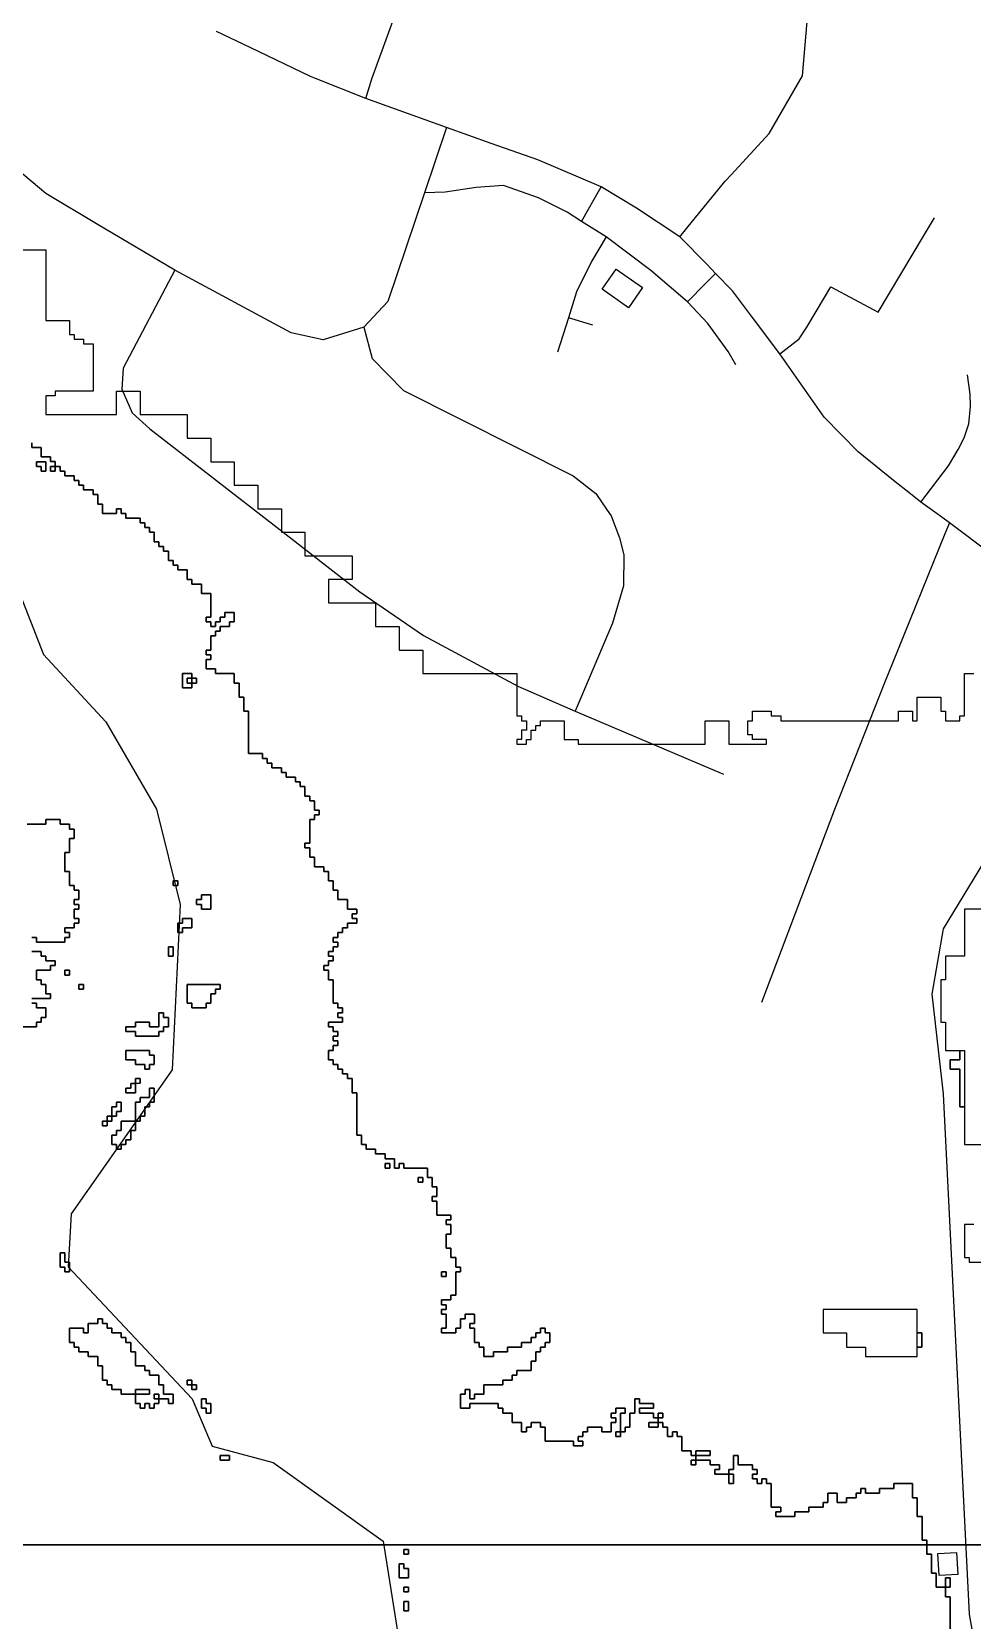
# Model space of a CAD drawing. Header units: metres. Extents: x 553506 to 563855, y 142925 to 150243.
# Drawn here: x 558066 to 558465, y 146968 to 147643 of the extents above; entities that cross this region are included whole.
import ezdxf

# ---------------------------------------------------------------- set-up
doc = ezdxf.new("R2010")
doc.units = ezdxf.units.M
for name, color, linetype in [('C-BUILDINGS', 8, 'Continuous'), ('C-FLOOD_ZONE_3', 150, 'Continuous'), ('C-ROADS', 33, 'Continuous'), ('C-WATERWAYS', 5, 'Continuous')]:
    doc.layers.add(name, color=color, linetype=linetype)

msp = doc.modelspace()

# ---------------------------------------------------------------- linework, layer by layer
at = {"layer": 'C-BUILDINGS'}
for points in [[(558308.1485, 147533.2214), (558314.1298, 147541.7309), (558325.3269, 147533.9067), (558319.3526, 147525.3975), (558308.1485, 147533.2214)], [(558451.2502, 146987.0311), (558450.7446, 146996.3979), (558458.7168, 146996.8219), (558459.2155, 146987.4548), (558451.2502, 146987.0311)]]:
    msp.add_lwpolyline(points, close=True, dxfattribs=at)
at = {"layer": 'C-FLOOD_ZONE_3'}
for points in [[(558062, 147550), (558072, 147550), (558072, 147520), (558082, 147520), (558082, 147514), (558084, 147514), (558084, 147512), (558088, 147512), (558088, 147510), (558092, 147510), (558092, 147490), (558076, 147490), (558076, 147488), (558072, 147488), (558072, 147480), (558102, 147480), (558102, 147490), (558112, 147490), (558112, 147480), (558132, 147480), (558132, 147470), (558142, 147470), (558142, 147460), (558152, 147460), (558152, 147450), (558162, 147450), (558162, 147440), (558172, 147440), (558172, 147430), (558182, 147430), (558182, 147420), (558202, 147420), (558202, 147410), (558192, 147410), (558192, 147400), (558212, 147400), (558212, 147390), (558222, 147390), (558222, 147380), (558232, 147380), (558232, 147370), (558272, 147370), (558272, 147352), (558274, 147352), (558274, 147350), (558276, 147350), (558276, 147346), (558274, 147346), (558274, 147342), (558272, 147342), (558272, 147340), (558276, 147340), (558276, 147342), (558278, 147342), (558278, 147346), (558280, 147346), (558280, 147348), (558282, 147348), (558282, 147350), (558292, 147350), (558292, 147342), (558298, 147342), (558298, 147340), (558352, 147340), (558352, 147350), (558362, 147350), (558362, 147340), (558378, 147340), (558378, 147342), (558372, 147342), (558372, 147344), (558370, 147344), (558370, 147350), (558372, 147350), (558372, 147354), (558380, 147354), (558380, 147352), (558384, 147352), (558384, 147350), (558434, 147350), (558434, 147354), (558440, 147354), (558440, 147350), (558442, 147350), (558442, 147360), (558452, 147360), (558452, 147354), (558454, 147354), (558454, 147350), (558460, 147350), (558460, 147352), (558462, 147352), (558462, 147370), (558466, 147370)], [(558066.0006, 147468.0006), (558066.001, 147466.001), (558070.0006, 147466.0006), (558070.001, 147462.001), (558074.0006, 147462.0006), (558074.001, 147460.001), (558076.0006, 147460.0006), (558076, 147458), (558078.0006, 147458.0006), (558078.001, 147456.001), (558080.0006, 147456.0006), (558080.001, 147454.001), (558084.0006, 147454.0006), (558084.001, 147452.001), (558086.0006, 147452.0006), (558086.001, 147450.001), (558088.0006, 147450.0006), (558088.001, 147448.001), (558092.0006, 147448.0006), (558092.001, 147446.001), (558094.0006, 147446.0006), (558094.001, 147442.001), (558096.0006, 147442.0006), (558096.001, 147438.001), (558101.999, 147438.001), (558101.9994, 147440.0006), (558104.0006, 147440.0006), (558104.001, 147438.001), (558106.0006, 147438.0006), (558106.001, 147436.001), (558112.0006, 147436.0006), (558112.001, 147434.001), (558114.0006, 147434.0006), (558114.001, 147432.001), (558116.0006, 147432.0006), (558116.001, 147430.001), (558118.0006, 147430.0006), (558118.001, 147426.001), (558120.0006, 147426.0006), (558120.001, 147424.001), (558122.0006, 147424.0006), (558122.001, 147422.001), (558124.0006, 147422.0006), (558124.001, 147418.001), (558126.0006, 147418.0006), (558126.001, 147416.001), (558128.0006, 147416.0006), (558128.001, 147414.001), (558132.0006, 147414.0006), (558132.001, 147410.001), (558134.0006, 147410.0006), (558134.001, 147408.001), (558138.0006, 147408.0006), (558138.001, 147404.001), (558142.0006, 147404.0006), (558142.0006, 147393.9994), (558140.001, 147393.999), (558140.001, 147392.001), (558142.0006, 147392.0006), (558142.001, 147390.001), (558143.999, 147390.001), (558143.9994, 147392.0006), (558145.999, 147392.001), (558145.9994, 147394.0006), (558147.999, 147394.001), (558147.9994, 147396.0006), (558152.0006, 147396.0006), (558152.001, 147394), (558152.0006, 147391.9994), (558150.001, 147391.999), (558150.0006, 147389.9994), (558148, 147389.999), (558146.001, 147389.999), (558146.0006, 147387.9994), (558144.001, 147387.999), (558144.0006, 147385.9994), (558142.001, 147385.999), (558142.0006, 147379.9994), (558140.001, 147379.999), (558140.001, 147378.001), (558142.0006, 147378.0006), (558142.0006, 147375.9994), (558140.001, 147375.999), (558140.001, 147372.001), (558144.0006, 147372.0006), (558144.001, 147370.001), (558152.0006, 147370.0006), (558152.001, 147366.001), (558154.0006, 147366.0006), (558154.001, 147360.001), (558156.0006, 147360.0006), (558156.001, 147354.001), (558158.0006, 147354.0006), (558158.001, 147336.001), (558164.0006, 147336.0006), (558164.001, 147334.001), (558166.0006, 147334.0006), (558166.001, 147332.001), (558168.0006, 147332.0006), (558168.001, 147330.001), (558172.0006, 147330.0006), (558172.001, 147328.001), (558174.0006, 147328.0006), (558174.001, 147326.001), (558178.0006, 147326.0006), (558178.001, 147324.001), (558180.0006, 147324.0006), (558180.001, 147322.001), (558182.0006, 147322.0006), (558182.001, 147318.001), (558184.0006, 147318.0006), (558184.001, 147316.001), (558186.0006, 147316.0006), (558186.001, 147312.001), (558188.0006, 147312.0006), (558188.0006, 147309.9994), (558186.001, 147309.999), (558186.0006, 147307.9994), (558184.001, 147307.999), (558184.0006, 147297.9994), (558182.001, 147297.999), (558182.001, 147296.001), (558184.0006, 147296.0006), (558184.001, 147292.001), (558186.0006, 147292.0006), (558186.001, 147288.001), (558190.0006, 147288.0006), (558190.001, 147286.001), (558192.0006, 147286.0006), (558192.001, 147282.001), (558194.0006, 147282.0006), (558194.001, 147278.001), (558196.0006, 147278.0006), (558196.001, 147274.001), (558200.0006, 147274.0006), (558200.001, 147270.001), (558204.0006, 147270.0006), (558204.0006, 147267.9994), (558202.001, 147267.999), (558202.001, 147266.001), (558204.0006, 147266.0006), (558204.0006, 147263.9994), (558200.001, 147263.999), (558200.0006, 147261.9994), (558198.001, 147261.999), (558198.0006, 147259.9994), (558196.001, 147259.999), (558196.0006, 147257.9994), (558194.001, 147257.999), (558194.001, 147256.001), (558196.0006, 147256.0006), (558196.0006, 147253.9994), (558194.001, 147253.999), (558194.0006, 147251.9994), (558192.001, 147251.999), (558192.001, 147250.001), (558194.0006, 147250.0006), (558194.0006, 147247.9994), (558192.001, 147247.999), (558192.0006, 147245.9994), (558190.001, 147245.999), (558190.001, 147244.001), (558192.0006, 147244.0006), (558192.001, 147240.001), (558194.0006, 147240.0006), (558194.001, 147230.001), (558196.0006, 147230.0006), (558196.001, 147228.001), (558198.0006, 147228.0006), (558198.0006, 147225.9994), (558196.001, 147225.999), (558196.001, 147224.001), (558198.0006, 147224.0006), (558198.0006, 147221.9994), (558192.001, 147221.999), (558192.001, 147220.001), (558194.0006, 147220.0006), (558194.001, 147218.001), (558196.0006, 147218.0006), (558196.0006, 147215.9994), (558194.001, 147215.999), (558194.001, 147214.001), (558196.0006, 147214.0006), (558196.0006, 147211.9994), (558194.001, 147211.999), (558194.0006, 147209.9994), (558192.001, 147209.999), (558192.001, 147206.001), (558194.0006, 147206.0006), (558194.001, 147204.001), (558196.0006, 147204.0006), (558196.001, 147202.001), (558198.0006, 147202.0006), (558198.001, 147200.001), (558200.0006, 147200.0006), (558200.001, 147198.001), (558202.0006, 147198.0006), (558202.001, 147192.001), (558204.0006, 147192.0006), (558204.001, 147174.001), (558206.0006, 147174.0006), (558206.001, 147170.001), (558208.0006, 147170.0006), (558208.001, 147168.001), (558212.0006, 147168.0006), (558212.001, 147166.001), (558216.0006, 147166.0006), (558216.001, 147164.001), (558220.0006, 147164.0006), (558220.001, 147160.001), (558221.999, 147160.001), (558221.9994, 147162.0006), (558224.0006, 147162.0006), (558224.001, 147160.001), (558234.0006, 147160.0006), (558234.001, 147156.001), (558236.0006, 147156.0006), (558236.001, 147152.001), (558238.0006, 147152.0006), (558238.0006, 147147.9994), (558236.001, 147147.999), (558236.001, 147146.001), (558238.0006, 147146.0006), (558238.001, 147140.001), (558244.0006, 147140.0006), (558244.0006, 147137.9994), (558242.001, 147137.999), (558242.001, 147136.001), (558244.0006, 147136.0006), (558244.0006, 147131.9994), (558242.001, 147131.999), (558242.001, 147126.001), (558244.0006, 147126.0006), (558244.001, 147122.001), (558246.0006, 147122.0006), (558246.001, 147118.001), (558248.0006, 147118.0006), (558248.0006, 147115.9994), (558246.001, 147115.999), (558246.0006, 147105.9994), (558244.001, 147105.999), (558244.0006, 147103.9994), (558240.001, 147103.999), (558240.001, 147102.001), (558242.0006, 147102.0006), (558242.0006, 147099.9994), (558240.001, 147099.999), (558240.001, 147098.001), (558242.0006, 147098.0006), (558242.0006, 147091.9994), (558240.001, 147091.999), (558240.001, 147090.001), (558245.999, 147090.001), (558245.9994, 147092.0006), (558247.999, 147092.001), (558247.9994, 147096.0006), (558249.999, 147096.001), (558249.9994, 147098.0006), (558254.0006, 147098.0006), (558254.0006, 147093.9994), (558252.001, 147093.999), (558252.001, 147092.001), (558254.0006, 147092.0006), (558254.001, 147086.001), (558256.0006, 147086.0006), (558256.001, 147084.001), (558258.0006, 147084.0006), (558258.001, 147080.001), (558261.999, 147080.001), (558261.9994, 147082.0006), (558267.999, 147082.001), (558267.9994, 147084.0006), (558273.999, 147084.001), (558273.9994, 147086.0006), (558277.999, 147086.001), (558277.9994, 147088.0006), (558279.999, 147088.001), (558279.9994, 147090.0006), (558281.999, 147090.001), (558281.9994, 147092.0006), (558284.0006, 147092.0006), (558284.001, 147090.001), (558286.0006, 147090.0006), (558286.0006, 147085.9994), (558284.001, 147085.999), (558284.0006, 147083.9994), (558282.001, 147083.999), (558282.0006, 147081.9994), (558280.001, 147081.999), (558280.0006, 147077.9994), (558278.001, 147077.999), (558278.0006, 147073.9994), (558272.001, 147073.999), (558272.0006, 147071.9994), (558270.001, 147071.999), (558270.0006, 147069.9994), (558266.001, 147069.999), (558266.0006, 147067.9994), (558258.001, 147067.999), (558258.0006, 147063.9994), (558254.001, 147063.999), (558254.0006, 147061.9994), (558251.9994, 147061.9994), (558251.999, 147065.999), (558250.001, 147065.999), (558250.0006, 147063.9994), (558248.001, 147063.999), (558248.001, 147058.001), (558251.999, 147058.001), (558251.9994, 147060.0006), (558264.0006, 147060.0006), (558264.001, 147058.001), (558266.0006, 147058.0006), (558266.001, 147056.001), (558270.0006, 147056.0006), (558270.001, 147052.001), (558274.0006, 147052.0006), (558274.001, 147048.001), (558275.999, 147048.001), (558275.9994, 147050.0006), (558277.999, 147050.001), (558277.9994, 147052.0006), (558282.0006, 147052.0006), (558282.001, 147050.001), (558284.0006, 147050.0006), (558284.001, 147044.001), (558296.0006, 147044.0006), (558296.001, 147042.001), (558299.999, 147042.001), (558299.999, 147043.999), (558297.9994, 147043.9994), (558297.9994, 147046.0006), (558299.999, 147046.001), (558299.9994, 147048.0006), (558301.999, 147048.001), (558301.9994, 147050.0006), (558308.0006, 147050.0006), (558308.001, 147048.001), (558311.999, 147048.001), (558311.9994, 147052.0006), (558313.999, 147052.001), (558313.999, 147053.999), (558311.9994, 147053.9994), (558311.9994, 147056.0006), (558313.999, 147056.001), (558313.9994, 147058.0006), (558318.0006, 147058.0006), (558318.0006, 147055.9994), (558316.001, 147055.999), (558316, 147048), (558317.999, 147048.001), (558317.9994, 147050.0006), (558319.999, 147050.001), (558319.9994, 147056.0006), (558321.999, 147056.001), (558321.9994, 147062.0006), (558324.0006, 147062.0006), (558324.001, 147060.001), (558330.0006, 147060.0006), (558330.0006, 147057.9994), (558324.001, 147057.999), (558324.001, 147056.001), (558330.0006, 147056.0006), (558330.001, 147054.001), (558332, 147054), (558332, 147052), (558334.0006, 147052.0006), (558334.001, 147050.001), (558336.0006, 147050.0006), (558336.001, 147046.001), (558337.999, 147046.001), (558337.9994, 147048.0006), (558340.0006, 147048.0006), (558340.001, 147046.001), (558342.0006, 147046.0006), (558342.001, 147040.001), (558346.0006, 147040.0006), (558346.001, 147038.001), (558348, 147038), (558348, 147036), (558354.0006, 147036.0006), (558354.001, 147034.001), (558358.0006, 147034.0006), (558358.0006, 147031.9994), (558356.001, 147031.999), (558356.001, 147030.001), (558362, 147030), (558361.9994, 147032.0006), (558363.999, 147032.001), (558363.9994, 147038.0006), (558366.0006, 147038.0006), (558366.001, 147034.001), (558372.0006, 147034.0006), (558372.001, 147032.001), (558374.0006, 147032.0006), (558374.0006, 147029.9994), (558372.001, 147029.999), (558372.001, 147028.001), (558374.0006, 147028.0006), (558374.001, 147026.001), (558375.999, 147026.001), (558375.9994, 147028.0006), (558378.0006, 147028.0006), (558378.001, 147026.001), (558380.0006, 147026.0006), (558380.001, 147016.001), (558384.0006, 147016.0006), (558384.0006, 147013.9994), (558382.001, 147013.999), (558382.001, 147012.001), (558389.999, 147012.001), (558389.9994, 147014.0006), (558395.999, 147014.001), (558395.9994, 147016.0006), (558401.999, 147016.001), (558401.9994, 147018.0006), (558403.999, 147018.001), (558403.9994, 147022.0006), (558408.0006, 147022.0006), (558408.001, 147018.001), (558411.999, 147018.001), (558411.9994, 147020.0006), (558415.999, 147020.001), (558415.9994, 147022.0006), (558417.999, 147022.001), (558417.9994, 147024.0006), (558420.0006, 147024.0006), (558420.001, 147022.001), (558425.999, 147022.001), (558425.9994, 147024.0006), (558431.999, 147024.001), (558431.9994, 147026.0006), (558440.0006, 147026.0006), (558440.001, 147020.001), (558442.0006, 147020.0006), (558442.001, 147012.001), (558444.0006, 147012.0006), (558444.001, 147002.001), (558446.0006, 147002.0006), (558446.001, 147000), (558440.001, 147000), (558431.999, 147000), (558366.001, 147000), (558359.999, 147000), (558356.001, 147000), (558335.999, 147000), (558332.001, 147000), (558311.999, 147000), (558300.001, 147000), (558293.8144, 147000), (558274.001, 147000), (558269.999, 147000), (558268.001, 147000), (558263.999, 147000), (558252.001, 147000), (558247.999, 147000), (558238.001, 147000), (558235.999, 147000), (558232.001, 147000), (558225.999, 147000), (558222, 147000), (558214.001, 147000), (558212, 147000), (558209.999, 147000), (558208.001, 147000), (558204.001, 147000), (558201.999, 147000), (558198.001, 147000), (558195.999, 147000), (558138.2435, 147000), (558109.999, 147000), (558000, 147000)], [(558469.49, 147000), (558463.644, 147000), (558446.001, 147000), (558446.0006, 147002.0006), (558444.001, 147002.001), (558444.0006, 147012.0006), (558442.001, 147012.001), (558442.0006, 147020.0006), (558440.001, 147020.001), (558440.0006, 147026.0006), (558431.9994, 147026.0006), (558431.999, 147024.001), (558425.9994, 147024.0006), (558425.999, 147022.001), (558420.001, 147022.001), (558420.0006, 147024.0006), (558417.9994, 147024.0006), (558417.999, 147022.001), (558415.9994, 147022.0006), (558415.999, 147020.001), (558411.9994, 147020.0006), (558411.999, 147018.001), (558408.001, 147018.001), (558408.0006, 147022.0006), (558403.9994, 147022.0006), (558403.999, 147018.001), (558401.9994, 147018.0006), (558401.999, 147016.001), (558395.9994, 147016.0006), (558395.999, 147014.001), (558389.9994, 147014.0006), (558389.999, 147012.001), (558382.001, 147012.001), (558382.001, 147013.999), (558384.0006, 147013.9994), (558384.0006, 147016.0006), (558380.001, 147016.001), (558380.0006, 147026.0006), (558378.001, 147026.001), (558378.0006, 147028.0006), (558375.9994, 147028.0006), (558375.999, 147026.001), (558374.001, 147026.001), (558374.0006, 147028.0006), (558372.001, 147028.001), (558372.001, 147029.999), (558374.0006, 147029.9994), (558374.0006, 147032.0006), (558372.001, 147032.001), (558372.0006, 147034.0006), (558366.001, 147034.001), (558366.0006, 147038.0006), (558363.9994, 147038.0006), (558363.999, 147032.001), (558361.9994, 147032.0006), (558362, 147030), (558356.001, 147030.001), (558356.001, 147031.999), (558358.0006, 147031.9994), (558358.0006, 147034.0006), (558354.001, 147034.001), (558354.0006, 147036.0006), (558348, 147036), (558348, 147038), (558346.001, 147038.001), (558346.0006, 147040.0006), (558342.001, 147040.001), (558342.0006, 147046.0006), (558340.001, 147046.001), (558340.0006, 147048.0006), (558337.9994, 147048.0006), (558337.999, 147046.001), (558336.001, 147046.001), (558336.0006, 147050.0006), (558334.001, 147050.001), (558334.0006, 147052.0006), (558332, 147052), (558332, 147054), (558330.001, 147054.001), (558330.0006, 147056.0006), (558324.001, 147056.001), (558324.001, 147057.999), (558330.0006, 147057.9994), (558330.0006, 147060.0006), (558324.001, 147060.001), (558324.0006, 147062.0006), (558321.9994, 147062.0006), (558321.999, 147056.001), (558319.9994, 147056.0006), (558319.999, 147050.001), (558317.9994, 147050.0006), (558317.999, 147048.001), (558316, 147048), (558316.001, 147055.999), (558318.0006, 147055.9994), (558318.0006, 147058.0006), (558313.9994, 147058.0006), (558313.999, 147056.001), (558311.9994, 147056.0006), (558311.9994, 147053.9994), (558313.999, 147053.999), (558313.999, 147052.001), (558311.9994, 147052.0006), (558311.999, 147048.001), (558308.001, 147048.001), (558308.0006, 147050.0006), (558301.9994, 147050.0006), (558301.999, 147048.001), (558299.9994, 147048.0006), (558299.999, 147046.001), (558297.9994, 147046.0006), (558297.9994, 147043.9994), (558299.999, 147043.999), (558299.999, 147042.001), (558296.001, 147042.001), (558296.0006, 147044.0006), (558284.001, 147044.001), (558284.0006, 147050.0006), (558282.001, 147050.001), (558282.0006, 147052.0006), (558277.9994, 147052.0006), (558277.999, 147050.001), (558275.9994, 147050.0006), (558275.999, 147048.001), (558274.001, 147048.001), (558274.0006, 147052.0006), (558270.001, 147052.001), (558270.0006, 147056.0006), (558266.001, 147056.001), (558266.0006, 147058.0006), (558264.001, 147058.001), (558264.0006, 147060.0006), (558251.9994, 147060.0006), (558251.999, 147058.001), (558248.001, 147058.001), (558248.001, 147063.999), (558250.0006, 147063.9994), (558250.001, 147065.999), (558251.999, 147065.999), (558251.9994, 147061.9994), (558254.0006, 147061.9994), (558254.001, 147063.999), (558258.0006, 147063.9994), (558258.001, 147067.999), (558266.0006, 147067.9994), (558266.001, 147069.999), (558270.0006, 147069.9994), (558270.001, 147071.999), (558272.0006, 147071.9994), (558272.001, 147073.999), (558278.0006, 147073.9994), (558278.001, 147077.999), (558280.0006, 147077.9994), (558280.001, 147081.999), (558282.0006, 147081.9994), (558282.001, 147083.999), (558284.0006, 147083.9994), (558284.001, 147085.999), (558286.0006, 147085.9994), (558286.0006, 147090.0006), (558284.001, 147090.001), (558284.0006, 147092.0006), (558281.9994, 147092.0006), (558281.999, 147090.001), (558279.9994, 147090.0006), (558279.999, 147088.001), (558277.9994, 147088.0006), (558277.999, 147086.001), (558273.9994, 147086.0006), (558273.999, 147084.001), (558267.9994, 147084.0006), (558267.999, 147082.001), (558261.9994, 147082.0006), (558261.999, 147080.001), (558258.001, 147080.001), (558258.0006, 147084.0006), (558256.001, 147084.001), (558256.0006, 147086.0006), (558254.001, 147086.001), (558254.0006, 147092.0006), (558252.001, 147092.001), (558252.001, 147093.999), (558254.0006, 147093.9994), (558254.0006, 147098.0006), (558249.9994, 147098.0006), (558249.999, 147096.001), (558247.9994, 147096.0006), (558247.999, 147092.001), (558245.9994, 147092.0006), (558245.999, 147090.001), (558240.001, 147090.001), (558240.001, 147091.999), (558242.0006, 147091.9994), (558242.0006, 147098.0006), (558240.001, 147098.001), (558240.001, 147099.999), (558242.0006, 147099.9994), (558242.0006, 147102.0006), (558240.001, 147102.001), (558240.001, 147103.999), (558244.0006, 147103.9994), (558244.001, 147105.999), (558246.0006, 147105.9994), (558246.001, 147115.999), (558248.0006, 147115.9994), (558248.0006, 147118.0006), (558246.001, 147118.001), (558246.0006, 147122.0006), (558244.001, 147122.001), (558244.0006, 147126.0006), (558242.001, 147126.001), (558242.001, 147131.999), (558244.0006, 147131.9994), (558244.0006, 147136.0006), (558242.001, 147136.001), (558242.001, 147137.999), (558244.0006, 147137.9994), (558244.0006, 147140.0006), (558238.001, 147140.001), (558238.0006, 147146.0006), (558236.001, 147146.001), (558236.001, 147147.999), (558238.0006, 147147.9994), (558238.0006, 147152.0006), (558236.001, 147152.001), (558236.0006, 147156.0006), (558234.001, 147156.001), (558234.0006, 147160.0006), (558224.001, 147160.001), (558224.0006, 147162.0006), (558221.9994, 147162.0006), (558221.999, 147160.001), (558220.001, 147160.001), (558220.0006, 147164.0006), (558216.001, 147164.001), (558216.0006, 147166.0006), (558212.001, 147166.001), (558212.0006, 147168.0006), (558208.001, 147168.001), (558208.0006, 147170.0006), (558206.001, 147170.001), (558206.0006, 147174.0006), (558204.001, 147174.001), (558204.0006, 147192.0006), (558202.001, 147192.001), (558202.0006, 147198.0006), (558200.001, 147198.001), (558200.0006, 147200.0006), (558198.001, 147200.001), (558198.0006, 147202.0006), (558196.001, 147202.001), (558196.0006, 147204.0006), (558194.001, 147204.001), (558194.0006, 147206.0006), (558192.001, 147206.001), (558192.001, 147209.999), (558194.0006, 147209.9994), (558194.001, 147211.999), (558196.0006, 147211.9994), (558196.0006, 147214.0006), (558194.001, 147214.001), (558194.001, 147215.999), (558196.0006, 147215.9994), (558196.0006, 147218.0006), (558194.001, 147218.001), (558194.0006, 147220.0006), (558192.001, 147220.001), (558192.001, 147221.999), (558198.0006, 147221.9994), (558198.0006, 147224.0006), (558196.001, 147224.001), (558196.001, 147225.999), (558198.0006, 147225.9994), (558198.0006, 147228.0006), (558196.001, 147228.001), (558196.0006, 147230.0006), (558194.001, 147230.001), (558194.0006, 147240.0006), (558192.001, 147240.001), (558192.0006, 147244.0006), (558190.001, 147244.001), (558190.001, 147245.999), (558192.0006, 147245.9994), (558192.001, 147247.999), (558194.0006, 147247.9994), (558194.0006, 147250.0006), (558192.001, 147250.001), (558192.001, 147251.999), (558194.0006, 147251.9994), (558194.001, 147253.999), (558196.0006, 147253.9994), (558196.0006, 147256.0006), (558194.001, 147256.001), (558194.001, 147257.999), (558196.0006, 147257.9994), (558196.001, 147259.999), (558198.0006, 147259.9994), (558198.001, 147261.999), (558200.0006, 147261.9994), (558200.001, 147263.999), (558204.0006, 147263.9994), (558204.0006, 147266.0006), (558202.001, 147266.001), (558202.001, 147267.999), (558204.0006, 147267.9994), (558204.0006, 147270.0006), (558200.001, 147270.001), (558200.0006, 147274.0006), (558196.001, 147274.001), (558196.0006, 147278.0006), (558194.001, 147278.001), (558194.0006, 147282.0006), (558192.001, 147282.001), (558192.0006, 147286.0006), (558190.001, 147286.001), (558190.0006, 147288.0006), (558186.001, 147288.001), (558186.0006, 147292.0006), (558184.001, 147292.001), (558184.0006, 147296.0006), (558182.001, 147296.001), (558182.001, 147297.999), (558184.0006, 147297.9994), (558184.001, 147307.999), (558186.0006, 147307.9994), (558186.001, 147309.999), (558188.0006, 147309.9994), (558188.0006, 147312.0006), (558186.001, 147312.001), (558186.0006, 147316.0006), (558184.001, 147316.001), (558184.0006, 147318.0006), (558182.001, 147318.001), (558182.0006, 147322.0006), (558180.001, 147322.001), (558180.0006, 147324.0006), (558178.001, 147324.001), (558178.0006, 147326.0006), (558174.001, 147326.001), (558174.0006, 147328.0006), (558172.001, 147328.001), (558172.0006, 147330.0006), (558168.001, 147330.001), (558168.0006, 147332.0006), (558166.001, 147332.001), (558166.0006, 147334.0006), (558164.001, 147334.001), (558164.0006, 147336.0006), (558158.001, 147336.001), (558158.0006, 147354.0006), (558156.001, 147354.001), (558156.0006, 147360.0006), (558154.001, 147360.001), (558154.0006, 147366.0006), (558152.001, 147366.001), (558152.0006, 147370.0006), (558144.001, 147370.001), (558144.0006, 147372.0006), (558140.001, 147372.001), (558140.001, 147375.999), (558142.0006, 147375.9994), (558142.0006, 147378.0006), (558140.001, 147378.001), (558140.001, 147379.999), (558142.0006, 147379.9994), (558142.001, 147385.999), (558144.0006, 147385.9994), (558144.001, 147387.999), (558146.0006, 147387.9994), (558146.001, 147389.999), (558148, 147389.999), (558150.0006, 147389.9994), (558150.001, 147391.999), (558152.0006, 147391.9994), (558152.001, 147394), (558152.0006, 147396.0006), (558147.9994, 147396.0006), (558147.999, 147394.001), (558145.9994, 147394.0006), (558145.999, 147392.001), (558143.9994, 147392.0006), (558143.999, 147390.001), (558142.001, 147390.001), (558142.0006, 147392.0006), (558140.001, 147392.001), (558140.001, 147393.999), (558142.0006, 147393.9994), (558142.0006, 147404.0006), (558138.001, 147404.001), (558138.0006, 147408.0006), (558134.001, 147408.001), (558134.0006, 147410.0006), (558132.001, 147410.001), (558132.0006, 147414.0006), (558128.001, 147414.001), (558128.0006, 147416.0006), (558126.001, 147416.001), (558126.0006, 147418.0006), (558124.001, 147418.001), (558124.0006, 147422.0006), (558122.001, 147422.001), (558122.0006, 147424.0006), (558120.001, 147424.001), (558120.0006, 147426.0006), (558118.001, 147426.001), (558118.0006, 147430.0006), (558116.001, 147430.001), (558116.0006, 147432.0006), (558114.001, 147432.001), (558114.0006, 147434.0006), (558112.001, 147434.001), (558112.0006, 147436.0006), (558106.001, 147436.001), (558106.0006, 147438.0006), (558104.001, 147438.001), (558104.0006, 147440.0006), (558101.9994, 147440.0006), (558101.999, 147438.001), (558096.001, 147438.001), (558096.0006, 147442.0006), (558094.001, 147442.001), (558094.0006, 147446.0006), (558092.001, 147446.001), (558092.0006, 147448.0006), (558088.001, 147448.001), (558088.0006, 147450.0006), (558086.001, 147450.001), (558086.0006, 147452.0006), (558084.001, 147452.001), (558084.0006, 147454.0006), (558080.001, 147454.001), (558080.0006, 147456.0006), (558078.001, 147456.001), (558078.0006, 147458.0006), (558076, 147458), (558076.0006, 147460.0006), (558074.001, 147460.001), (558074.0006, 147462.0006), (558070.001, 147462.001), (558070.0006, 147466.0006), (558066.001, 147466.001), (558066.0006, 147468.0006)], [(558065.9994, 147258.0006), (558068.0006, 147258.0006), (558068.001, 147256.001), (558079.999, 147256.001), (558079.9994, 147258.0006), (558081.999, 147258.001), (558081.999, 147259.999), (558079.9994, 147259.9994), (558079.9994, 147262.0006), (558083.999, 147262.001), (558083.9994, 147264.0006), (558085.999, 147264.001), (558085.999, 147265.999), (558083.9994, 147265.9994), (558083.9994, 147270.0006), (558085.999, 147270.001), (558085.999, 147271.999), (558083.9994, 147271.9994), (558083.9994, 147274.0006), (558085.999, 147274.001), (558085.999, 147277.999), (558083.9994, 147277.9994), (558083.999, 147279.999), (558081.9994, 147279.9994), (558081.999, 147285.999), (558079.9994, 147285.9994), (558079.9994, 147294.0006), (558081.999, 147294.001), (558081.9994, 147300.0006), (558083.999, 147300.001), (558083.999, 147303.999), (558081.9994, 147303.9994), (558081.999, 147305.999), (558077.9994, 147305.9994), (558077.999, 147307.999), (558072.001, 147307.999), (558072.0006, 147305.9994), (558063.9994, 147305.9994)], [(558063.9994, 147305.9994), (558072.0006, 147305.9994), (558072.001, 147307.999), (558077.999, 147307.999), (558077.9994, 147305.9994), (558081.999, 147305.999), (558081.9994, 147303.9994), (558083.999, 147303.999), (558083.999, 147300.001), (558081.9994, 147300.0006), (558081.999, 147294.001), (558079.9994, 147294.0006), (558079.9994, 147285.9994), (558081.999, 147285.999), (558081.9994, 147279.9994), (558083.999, 147279.999), (558083.9994, 147277.9994), (558085.999, 147277.999), (558085.999, 147274.001), (558083.9994, 147274.0006), (558083.9994, 147271.9994), (558085.999, 147271.999), (558085.999, 147270.001), (558083.9994, 147270.0006), (558083.9994, 147265.9994), (558085.999, 147265.999), (558085.999, 147264.001), (558083.9994, 147264.0006), (558083.999, 147262.001), (558079.9994, 147262.0006), (558079.9994, 147259.9994), (558081.999, 147259.999), (558081.999, 147258.001), (558079.9994, 147258.0006), (558079.999, 147256.001), (558068.001, 147256.001), (558068.0006, 147258.0006), (558065.9994, 147258.0006)], [(558472, 147270), (558462, 147270), (558462, 147266), (558462, 147252), (558462, 147250), (558454, 147250), (558454, 147240), (558452, 147240), (558452, 147222), (558454, 147222), (558454, 147210), (558456, 147210), (558460, 147210), (558460, 147206), (558456, 147206), (558456, 147202), (558460, 147202), (558460, 147186), (558462, 147186), (558462, 147170), (558472, 147170)], [(558065.9994, 147232.0006), (558073.999, 147232.001), (558073.999, 147233.999), (558071.9994, 147233.9994), (558071.999, 147237.999), (558069.9994, 147237.9994), (558069.999, 147239.999), (558067.9994, 147239.9994), (558067.9994, 147244.0006), (558073.999, 147244.001), (558073.9994, 147246.0006), (558075.999, 147246.001), (558075.999, 147247.999), (558074, 147247.999), (558071.9994, 147247.9994), (558071.999, 147249.999), (558069.9994, 147249.9994), (558069.999, 147251.999), (558068, 147251.999), (558065.9994, 147251.9994)], [(558065.9994, 147251.9994), (558068, 147251.999), (558069.999, 147251.999), (558069.9994, 147249.9994), (558071.999, 147249.999), (558071.9994, 147247.9994), (558074, 147247.999), (558075.999, 147247.999), (558075.999, 147247.999), (558075.999, 147246.001), (558073.9994, 147246.0006), (558073.999, 147244.001), (558067.9994, 147244.0006), (558067.9994, 147239.9994), (558069.999, 147239.999), (558069.9994, 147237.9994), (558071.999, 147237.999), (558071.9994, 147233.9994), (558073.999, 147233.999), (558073.999, 147232.001), (558065.9994, 147232.0006)], [(558059.9994, 147220.0006), (558067.999, 147220.001), (558067.9994, 147222.0006), (558069.999, 147222.001), (558069.9994, 147224.0006), (558071.999, 147224.001), (558071.999, 147227.999), (558067.9994, 147227.9994), (558067.999, 147229.999), (558065.9994, 147229.9994)], [(558065.9994, 147229.9994), (558067.999, 147229.999), (558067.9994, 147227.9994), (558071.999, 147227.999), (558071.999, 147224.001), (558069.9994, 147224.0006), (558069.999, 147222.001), (558067.9994, 147222.0006), (558067.999, 147220.001), (558059.9994, 147220.0006)], [(558466, 147136), (558462, 147136), (558462, 147130), (558462, 147124), (558462, 147122), (558464, 147122), (558464, 147120), (558470, 147120)], [(558000, 147000), (558109.999, 147000), (558138.2435, 147000), (558195.999, 147000), (558198.001, 147000), (558201.999, 147000), (558204.001, 147000), (558208.001, 147000), (558209.999, 147000), (558212, 147000), (558214.001, 147000), (558222, 147000), (558225.999, 147000), (558232.001, 147000), (558235.999, 147000), (558238.001, 147000), (558247.999, 147000), (558252.001, 147000), (558263.999, 147000), (558268.001, 147000), (558269.999, 147000), (558274.001, 147000), (558293.8144, 147000), (558300.001, 147000), (558311.999, 147000), (558332.001, 147000), (558335.999, 147000), (558356.001, 147000), (558359.999, 147000), (558366.001, 147000), (558431.999, 147000), (558440.001, 147000), (558446.001, 147000), (558446.001, 146996.001), (558448.0006, 146996.0006), (558448.001, 146988.001), (558450.0006, 146988.0006), (558450.001, 146982.001), (558454, 146982), (558454.001, 146978.001), (558456.0006, 146978.0006), (558456.001, 146964.001)], [(558456.001, 146964.001), (558456.0006, 146978.0006), (558454.001, 146978.001), (558454, 146982), (558450.001, 146982.001), (558450.0006, 146988.0006), (558448.001, 146988.001), (558448.0006, 146996.0006), (558446.001, 146996.001), (558446.001, 147000), (558463.644, 147000), (558469.49, 147000)]]:
    msp.add_lwpolyline(points, dxfattribs=at)
for points in [[(558071.999, 147456.001), (558071.999, 147459.999), (558068.001, 147459.999), (558068.001, 147458.001), (558070.0006, 147458.0006), (558070.001, 147456.001), (558071.999, 147456.001)], [(558068.001, 147459.999), (558071.999, 147459.999), (558071.999, 147456.001), (558070.001, 147456.001), (558070.0006, 147458.0006), (558068.001, 147458.001), (558068.001, 147459.999)], [(558074.001, 147457.999), (558074.001, 147456.001), (558075.999, 147456.001), (558076, 147458), (558074.001, 147457.999)], [(558076, 147458), (558075.999, 147456.001), (558074.001, 147456.001), (558074.001, 147457.999), (558076, 147458)], [(558130.001, 147364.001), (558133.999, 147364.001), (558134, 147366), (558135.999, 147366.001), (558135.999, 147367.999), (558134, 147368), (558133.999, 147369.999), (558130.001, 147369.999), (558130.001, 147364.001)], [(558134, 147366), (558133.999, 147364.001), (558130.001, 147364.001), (558130.001, 147369.999), (558133.999, 147369.999), (558134, 147368), (558131.9994, 147368.0006), (558131.9994, 147365.9994), (558134, 147366)], [(558134, 147368), (558134, 147366), (558131.9994, 147365.9994), (558131.9994, 147368.0006), (558134, 147368)], [(558134, 147368), (558135.999, 147367.999), (558135.999, 147366.001), (558134, 147366), (558134, 147368)], [(558127.999, 147280.001), (558127.999, 147281.999), (558126.001, 147281.999), (558126.001, 147280.001), (558127.999, 147280.001)], [(558126.001, 147281.999), (558127.999, 147281.999), (558127.999, 147280.001), (558126.001, 147280.001), (558126.001, 147281.999)], [(558140, 147270.001), (558141.999, 147270.001), (558141.999, 147274), (558141.999, 147275.999), (558138.001, 147275.999), (558138.0006, 147273.9994), (558136.001, 147273.999), (558136.001, 147272.001), (558138.0006, 147272.0006), (558138.001, 147270.001), (558140, 147270.001)], [(558136.001, 147273.999), (558138.0006, 147273.9994), (558138.001, 147275.999), (558141.999, 147275.999), (558141.999, 147274), (558141.999, 147270.001), (558140, 147270.001), (558138.001, 147270.001), (558138.0006, 147272.0006), (558136.001, 147272.001), (558136.001, 147273.999)], [(558133.999, 147262.001), (558133.999, 147265.999), (558130.001, 147265.999), (558130.0006, 147263.9994), (558128.001, 147263.999), (558128.001, 147262), (558128.001, 147260.001), (558129.999, 147260.001), (558129.9994, 147262.0006), (558132, 147262.001), (558133.999, 147262.001)], [(558128.001, 147260.001), (558128.001, 147262), (558128.001, 147263.999), (558130.0006, 147263.9994), (558130.001, 147265.999), (558133.999, 147265.999), (558133.999, 147262.001), (558132, 147262.001), (558129.9994, 147262.0006), (558129.999, 147260.001), (558128.001, 147260.001)], [(558124.001, 147250.001), (558125.999, 147250.001), (558125.999, 147253.999), (558124.001, 147253.999), (558124.001, 147252), (558124.001, 147250.001)], [(558125.999, 147250.001), (558124.001, 147250.001), (558124.001, 147252), (558124.001, 147253.999), (558125.999, 147253.999), (558125.999, 147250.001)], [(558081.999, 147242.001), (558081.999, 147243.999), (558080.001, 147243.999), (558080.001, 147242.001), (558081.999, 147242.001)], [(558080.001, 147242.001), (558080.001, 147243.999), (558081.999, 147243.999), (558081.999, 147242.001), (558080.001, 147242.001)], [(558087.999, 147236.001), (558087.999, 147237.999), (558086.001, 147237.999), (558086.001, 147236.001), (558087.999, 147236.001)], [(558086.001, 147237.999), (558087.999, 147237.999), (558087.999, 147236.001), (558086.001, 147236.001), (558086.001, 147237.999)], [(558141.999, 147232), (558141.9994, 147234.0006), (558143.999, 147234.001), (558143.9994, 147236.0006), (558145.999, 147236.001), (558145.999, 147237.999), (558144, 147237.999), (558132.001, 147237.999), (558132.001, 147232), (558132.001, 147230.001), (558134.0006, 147230.0006), (558134.001, 147228.001), (558136, 147228.001), (558139.999, 147228.001), (558139.9994, 147230.0006), (558141.999, 147230.001), (558141.999, 147232)], [(558141.999, 147230.001), (558139.9994, 147230.0006), (558139.999, 147228.001), (558136, 147228.001), (558134.001, 147228.001), (558134.0006, 147230.0006), (558132.001, 147230.001), (558132.001, 147232), (558132.001, 147237.999), (558144, 147237.999), (558145.999, 147237.999), (558145.999, 147236.001), (558143.9994, 147236.0006), (558143.999, 147234.001), (558141.9994, 147234.0006), (558141.999, 147232), (558141.999, 147230.001)], [(558120.001, 147225.999), (558120.0006, 147219.9994), (558115.9994, 147219.9994), (558115.999, 147221.999), (558110.001, 147221.999), (558110.0006, 147219.9994), (558106.001, 147219.999), (558106.001, 147218.001), (558110.0006, 147218.0006), (558110.001, 147216.001), (558118, 147216.001), (558119.999, 147216.001), (558119.9994, 147218.0006), (558121.999, 147218.001), (558121.9994, 147220.0006), (558123.999, 147220.001), (558123.999, 147223.999), (558121.9994, 147223.9994), (558121.999, 147225.999), (558120.001, 147225.999)], [(558118, 147216.001), (558110.001, 147216.001), (558110.0006, 147218.0006), (558106.001, 147218.001), (558106.001, 147219.999), (558110.0006, 147219.9994), (558110.001, 147221.999), (558115.999, 147221.999), (558115.9994, 147219.9994), (558120.0006, 147219.9994), (558120.001, 147225.999), (558121.999, 147225.999), (558121.9994, 147223.9994), (558123.999, 147223.999), (558123.999, 147220.001), (558121.9994, 147220.0006), (558121.999, 147218.001), (558119.9994, 147218.0006), (558119.999, 147216.001), (558118, 147216.001)], [(558114.0006, 147204.0006), (558114.001, 147202.001), (558115.999, 147202.001), (558115.9994, 147204.0006), (558117.999, 147204.001), (558117.999, 147207.999), (558115.9994, 147207.9994), (558115.999, 147209.999), (558114, 147209.999), (558106.001, 147209.999), (558106.001, 147206.001), (558110.0006, 147206.0006), (558110.001, 147204.001), (558114.0006, 147204.0006)], [(558110.0006, 147206.0006), (558106.001, 147206.001), (558106.001, 147209.999), (558114, 147209.999), (558115.999, 147209.999), (558115.9994, 147207.9994), (558117.999, 147207.999), (558117.999, 147204.001), (558115.9994, 147204.0006), (558115.999, 147202.001), (558114.001, 147202.001), (558114.0006, 147204.0006), (558110.001, 147204.001), (558110.0006, 147206.0006)], [(558462, 147210), (558462, 147202), (558462, 147186), (558460, 147186), (558460, 147202), (558456, 147202), (558456, 147206), (558460, 147206), (558460, 147210), (558462, 147210)], [(558110.001, 147197.999), (558110, 147196), (558111.999, 147196.001), (558111.999, 147197.999), (558110.001, 147197.999)], [(558110, 147196), (558110.001, 147197.999), (558111.999, 147197.999), (558111.999, 147196.001), (558110, 147196)], [(558108.001, 147195.999), (558108.0006, 147193.9994), (558106.001, 147193.999), (558106.001, 147192.001), (558108, 147192.001), (558109.999, 147192.001), (558109.999, 147194), (558110, 147196), (558108.001, 147195.999)], [(558110, 147196), (558109.999, 147194), (558109.999, 147192.001), (558108, 147192.001), (558106.001, 147192.001), (558106.001, 147193.999), (558108.0006, 147193.9994), (558108.001, 147195.999), (558110, 147196)], [(558113.999, 147182.001), (558113.9994, 147186.0006), (558115.999, 147186.001), (558115.9994, 147188.0006), (558117.999, 147188.001), (558117.999, 147193.999), (558116.001, 147193.999), (558116.001, 147192), (558116.0006, 147189.9994), (558114, 147189.999), (558112.001, 147189.999), (558112.0006, 147187.9994), (558110.001, 147187.999), (558110.001, 147186), (558110, 147180), (558111.999, 147180.001), (558111.9994, 147182.0006), (558113.999, 147182.001)], [(558116.001, 147193.999), (558117.999, 147193.999), (558117.999, 147188.001), (558115.9994, 147188.0006), (558115.999, 147186.001), (558113.9994, 147186.0006), (558113.999, 147182.001), (558111.9994, 147182.0006), (558111.999, 147180.001), (558110, 147180), (558110.001, 147186), (558110.001, 147187.999), (558112.0006, 147187.9994), (558112.001, 147189.999), (558114, 147189.999), (558116.0006, 147189.9994), (558116.001, 147192), (558116.001, 147193.999)], [(558100, 147182), (558101.999, 147182.001), (558101.9994, 147184.0006), (558103.999, 147184.001), (558103.999, 147186), (558103.999, 147187.999), (558102.001, 147187.999), (558102.0006, 147185.9994), (558100.001, 147185.999), (558100, 147182)], [(558103.999, 147187.999), (558103.999, 147186), (558103.999, 147184.001), (558101.9994, 147184.0006), (558101.999, 147182.001), (558100, 147182), (558100.001, 147185.999), (558102.0006, 147185.9994), (558102.001, 147187.999), (558103.999, 147187.999)], [(558096.001, 147179.999), (558096.001, 147178.001), (558097.999, 147178.001), (558098, 147180), (558096.001, 147179.999)], [(558098, 147180), (558097.999, 147178.001), (558096.001, 147178.001), (558096.001, 147179.999), (558098, 147180)], [(558098.001, 147181.999), (558098, 147180), (558099.999, 147180.001), (558100, 147182), (558098.001, 147181.999)], [(558099.999, 147180.001), (558098, 147180), (558098.001, 147181.999), (558100, 147182), (558099.999, 147180.001)], [(558104.001, 147179.999), (558104.001, 147178), (558104.0006, 147175.9994), (558102.001, 147175.999), (558102.0006, 147173.9994), (558100.001, 147173.999), (558100.001, 147170.001), (558102.0006, 147170.0006), (558102.001, 147168.001), (558103.999, 147168.001), (558103.9994, 147170.0006), (558105.999, 147170.001), (558105.9994, 147172.0006), (558107.999, 147172.001), (558107.999, 147174), (558107.9994, 147176.0006), (558109.999, 147176.001), (558110, 147180), (558104.001, 147179.999)], [(558102.001, 147168.001), (558102.0006, 147170.0006), (558100.001, 147170.001), (558100.001, 147173.999), (558102.0006, 147173.9994), (558102.001, 147175.999), (558104.0006, 147175.9994), (558104.001, 147178), (558104.001, 147179.999), (558110, 147180), (558109.999, 147176.001), (558107.9994, 147176.0006), (558107.999, 147174), (558107.999, 147172.001), (558105.9994, 147172.0006), (558105.999, 147170.001), (558103.9994, 147170.0006), (558103.999, 147168.001), (558102.001, 147168.001)], [(558217.999, 147160.001), (558217.999, 147161.999), (558216.001, 147161.999), (558216.001, 147160.001), (558217.999, 147160.001)], [(558216.001, 147161.999), (558217.999, 147161.999), (558217.999, 147160.001), (558216.001, 147160.001), (558216.001, 147161.999)], [(558231.999, 147154.001), (558231.999, 147155.999), (558230.001, 147155.999), (558230.001, 147154.001), (558231.999, 147154.001)], [(558230.001, 147155.999), (558231.999, 147155.999), (558231.999, 147154.001), (558230.001, 147154.001), (558230.001, 147155.999)], [(558078.001, 147123.999), (558078.001, 147122), (558078.001, 147118.001), (558080.0006, 147118.0006), (558080.001, 147116.001), (558081.999, 147116.001), (558081.999, 147119.999), (558079.9994, 147119.9994), (558079.999, 147123.999), (558078.001, 147123.999)], [(558078.001, 147122), (558078.001, 147123.999), (558079.999, 147123.999), (558079.9994, 147119.9994), (558081.999, 147119.999), (558081.999, 147116.001), (558080.001, 147116.001), (558080.0006, 147118.0006), (558078.001, 147118.001), (558078.001, 147122)], [(558241.999, 147114.001), (558241.999, 147115.999), (558240.001, 147115.999), (558240.001, 147114.001), (558241.999, 147114.001)], [(558241.999, 147115.999), (558241.999, 147114.001), (558240.001, 147114.001), (558240.001, 147115.999), (558241.999, 147115.999)], [(558117.999, 147058.001), (558117.9994, 147060.0006), (558119.999, 147060.001), (558120, 147062), (558124.0006, 147062.0006), (558124.001, 147060.001), (558125.999, 147060.001), (558125.999, 147062), (558125.999, 147063.999), (558121.9994, 147063.9994), (558121.999, 147066), (558121.999, 147067.999), (558119.9994, 147067.9994), (558119.999, 147070), (558119.999, 147071.999), (558118, 147071.999), (558115.9994, 147071.9994), (558115.999, 147073.999), (558113.9994, 147073.9994), (558113.999, 147075.999), (558112, 147075.999), (558109.9994, 147075.9994), (558109.999, 147080), (558109.999, 147081.999), (558107.9994, 147081.9994), (558107.999, 147084), (558107.999, 147085.999), (558105.9994, 147085.9994), (558105.999, 147087.999), (558103.9994, 147087.9994), (558103.999, 147089.999), (558102, 147089.999), (558099.9994, 147089.9994), (558099.999, 147091.999), (558097.9994, 147091.9994), (558097.999, 147093.999), (558095.9994, 147093.9994), (558095.999, 147095.999), (558094.001, 147095.999), (558094.0006, 147093.9994), (558090.001, 147093.999), (558090.0006, 147089.9994), (558087.9994, 147089.9994), (558087.999, 147091.999), (558082.001, 147091.999), (558082.001, 147088), (558082.001, 147086.001), (558084.0006, 147086.0006), (558084.001, 147084.001), (558086.0006, 147084.0006), (558086.001, 147082.001), (558090.0006, 147082.0006), (558090.001, 147080.001), (558094.0006, 147080.0006), (558094.001, 147076.001), (558096.0006, 147076.0006), (558096.001, 147070.001), (558098.0006, 147070.0006), (558098.001, 147068.001), (558100.0006, 147068.0006), (558100.001, 147066.001), (558102, 147066.001), (558104.0006, 147066.0006), (558104.001, 147064.001), (558106, 147064.001), (558110, 147064), (558110.001, 147060.001), (558112.0006, 147060.0006), (558112.001, 147058.001), (558113.999, 147058.001), (558113.9994, 147060.0006), (558116.0006, 147060.0006), (558116.001, 147058.001), (558117.999, 147058.001)], [(558119.999, 147060.001), (558117.9994, 147060.0006), (558117.999, 147058.001), (558116.001, 147058.001), (558116.0006, 147060.0006), (558113.9994, 147060.0006), (558113.999, 147058.001), (558112.001, 147058.001), (558112.0006, 147060.0006), (558110.001, 147060.001), (558110, 147064), (558106, 147064.001), (558104.001, 147064.001), (558104.0006, 147066.0006), (558102, 147066.001), (558100.001, 147066.001), (558100.0006, 147068.0006), (558098.001, 147068.001), (558098.0006, 147070.0006), (558096.001, 147070.001), (558096.0006, 147076.0006), (558094.001, 147076.001), (558094.0006, 147080.0006), (558090.001, 147080.001), (558090.0006, 147082.0006), (558086.001, 147082.001), (558086.0006, 147084.0006), (558084.001, 147084.001), (558084.0006, 147086.0006), (558082.001, 147086.001), (558082.001, 147088), (558082.001, 147091.999), (558087.999, 147091.999), (558087.9994, 147089.9994), (558090.0006, 147089.9994), (558090.001, 147093.999), (558094.0006, 147093.9994), (558094.001, 147095.999), (558095.999, 147095.999), (558095.9994, 147093.9994), (558097.999, 147093.999), (558097.9994, 147091.9994), (558099.999, 147091.999), (558099.9994, 147089.9994), (558102, 147089.999), (558103.999, 147089.999), (558103.9994, 147087.9994), (558105.999, 147087.999), (558105.9994, 147085.9994), (558107.999, 147085.999), (558107.999, 147084), (558107.9994, 147081.9994), (558109.999, 147081.999), (558109.999, 147080), (558109.9994, 147075.9994), (558112, 147075.999), (558113.999, 147075.999), (558113.9994, 147073.9994), (558115.999, 147073.999), (558115.9994, 147071.9994), (558118, 147071.999), (558119.999, 147071.999), (558119.999, 147070), (558119.9994, 147067.9994), (558121.999, 147067.999), (558121.999, 147066), (558121.9994, 147063.9994), (558125.999, 147063.999), (558125.999, 147062), (558125.999, 147060.001), (558124.001, 147060.001), (558124.0006, 147062.0006), (558120, 147062), (558119.999, 147060.001)], [(558442, 147100), (558434, 147100), (558430, 147100), (558414, 147100), (558410, 147100), (558402, 147100), (558402, 147090), (558404, 147090), (558412, 147090), (558412, 147084), (558414, 147084), (558420, 147084), (558420, 147080), (558434, 147080), (558442, 147080), (558442, 147084), (558444, 147084), (558444, 147090), (558442, 147090), (558442, 147100)], [(558442, 147084), (558442, 147090), (558444, 147090), (558444, 147084), (558442, 147084)], [(558132.001, 147068.001), (558134, 147068), (558133.999, 147069.999), (558132.001, 147069.999), (558132.001, 147068.001)], [(558133.999, 147069.999), (558134, 147068), (558132.001, 147068.001), (558132.001, 147069.999), (558133.999, 147069.999)], [(558109.9994, 147066.0006), (558116.0006, 147066.0006), (558116.0006, 147063.9994), (558110, 147064), (558109.9994, 147066.0006)], [(558116.0006, 147063.9994), (558116.0006, 147066.0006), (558109.9994, 147066.0006), (558110, 147064), (558116.0006, 147063.9994)], [(558120.0006, 147064.0006), (558120, 147062), (558117.9994, 147061.9994), (558117.9994, 147064.0006), (558120.0006, 147064.0006)], [(558120.0006, 147064.0006), (558117.9994, 147064.0006), (558117.9994, 147061.9994), (558120, 147062), (558120.0006, 147064.0006)], [(558134.001, 147066.001), (558135.999, 147066.001), (558135.999, 147067.999), (558134, 147068), (558134.001, 147066.001)], [(558135.999, 147066.001), (558134.001, 147066.001), (558134, 147068), (558135.999, 147067.999), (558135.999, 147066.001)], [(558141.999, 147056.001), (558141.999, 147059.999), (558139.9994, 147059.9994), (558139.999, 147061.999), (558138.001, 147061.999), (558138.001, 147058.001), (558140.0006, 147058.0006), (558140.001, 147056.001), (558141.999, 147056.001)], [(558141.999, 147056.001), (558140.001, 147056.001), (558140.0006, 147058.0006), (558138.001, 147058.001), (558138.001, 147061.999), (558139.999, 147061.999), (558139.9994, 147059.9994), (558141.999, 147059.999), (558141.999, 147056.001)], [(558331.9994, 147056.0006), (558334.0006, 147056.0006), (558334.0006, 147053.9994), (558332, 147054), (558331.9994, 147056.0006)], [(558334.0006, 147053.9994), (558334.0006, 147056.0006), (558331.9994, 147056.0006), (558332, 147054), (558334.0006, 147053.9994)], [(558314.001, 147047.999), (558314.001, 147046.001), (558315.999, 147046.001), (558316, 147048), (558314.001, 147047.999)], [(558315.999, 147046.001), (558314.001, 147046.001), (558314.001, 147047.999), (558316, 147048), (558315.999, 147046.001)], [(558328.001, 147051.999), (558328.001, 147050.001), (558331.999, 147050.001), (558332, 147052), (558328.001, 147051.999)], [(558331.999, 147050.001), (558328.001, 147050.001), (558328.001, 147051.999), (558332, 147052), (558331.999, 147050.001)], [(558146.001, 147036.001), (558149.999, 147036.001), (558149.999, 147037.999), (558146.001, 147037.999), (558146.001, 147036.001)], [(558146.001, 147037.999), (558149.999, 147037.999), (558149.999, 147036.001), (558146.001, 147036.001), (558146.001, 147037.999)], [(558346.001, 147035.999), (558346.001, 147034.001), (558347.999, 147034.001), (558348, 147036), (558346.001, 147035.999)], [(558348, 147036), (558347.999, 147034.001), (558346.001, 147034.001), (558346.001, 147035.999), (558348, 147036)], [(558347.9994, 147040.0006), (558354.0006, 147040.0006), (558354.0006, 147037.9994), (558348, 147038), (558347.9994, 147040.0006)], [(558354.0006, 147037.9994), (558354.0006, 147040.0006), (558347.9994, 147040.0006), (558348, 147038), (558354.0006, 147037.9994)], [(558362.001, 147026.001), (558363.999, 147026.001), (558363.999, 147029.999), (558362, 147030), (558362.001, 147026.001)], [(558362, 147030), (558363.999, 147029.999), (558363.999, 147026.001), (558362.001, 147026.001), (558362, 147030)], [(558224.001, 146996.001), (558224.001, 146997.999), (558225.999, 146997.999), (558225.999, 146996.001), (558224.001, 146996.001)], [(558225.999, 146997.999), (558224.001, 146997.999), (558224.001, 146996.001), (558225.999, 146996.001), (558225.999, 146997.999)], [(558225.999, 146986.001), (558222.001, 146986.001), (558222.001, 146988), (558222.001, 146990), (558222.001, 146991.999), (558223.999, 146991.999), (558223.9994, 146989.9994), (558225.999, 146989.999), (558225.999, 146986.001)], [(558223.999, 146991.999), (558222.001, 146991.999), (558222.001, 146990), (558222.001, 146988), (558222.001, 146986.001), (558225.999, 146986.001), (558225.999, 146989.999), (558223.9994, 146989.9994), (558223.999, 146991.999)], [(558224.001, 146981.999), (558225.999, 146981.999), (558225.999, 146980.001), (558224.001, 146980.001), (558224.001, 146981.999)], [(558224.001, 146980.001), (558225.999, 146980.001), (558225.999, 146981.999), (558224.001, 146981.999), (558224.001, 146980.001)], [(558456.0006, 146981.9994), (558456.0006, 146986.0006), (558453.9994, 146986.0006), (558454, 146982), (558456.0006, 146981.9994)], [(558453.9994, 146986.0006), (558456.0006, 146986.0006), (558456.0006, 146981.9994), (558454, 146982), (558453.9994, 146986.0006)], [(558225.999, 146975.999), (558225.999, 146972.001), (558224.001, 146972.001), (558224.001, 146975.999), (558225.999, 146975.999)], [(558224.001, 146972.001), (558225.999, 146972.001), (558225.999, 146975.999), (558224.001, 146975.999), (558224.001, 146972.001)]]:
    msp.add_lwpolyline(points, close=True, dxfattribs=at)
at = {"layer": 'C-ROADS'}
for points in [[(558207.8909, 147614.1735), (558210.449, 147622.5997), (558226.4632, 147666.9666), (558246.323, 147703.3718), (558250.0028, 147719.6345), (558254.7414, 147740.5599)], [(558341.1211, 147555.4512), (558344.7796, 147559.9268), (558360.4651, 147579.0973), (558362.9676, 147581.8345), (558379.0372, 147599.4253), (558393.2893, 147623.805), (558395.4745, 147650.2056), (558382.1133, 147674.9358), (558366.5342, 147693.5987), (558354.4927, 147695.0304), (558349.189, 147700.6099), (558338.3312, 147713.0856)], [(558242.1565, 147601.9178), (558232.8032, 147574.1836), (558217.2227, 147527.9825), (558207.0549, 147517.1517), (558189.7988, 147511.7231), (558176.0955, 147514.6623), (558126.8135, 147541.3924), (558094.1591, 147560.5878), (558071.9907, 147573.929), (558059.5207, 147584.2855), (558043.8602, 147595.4008), (558022.2428, 147606.0658), (557965.2968, 147643.1237)], [(558473.9433, 147420.3133), (558455.6083, 147433.9939), (558453.5541, 147435.5332), (558450.4837, 147437.8314), (558443.5609, 147442.8489), (558439.1476, 147446.2965), (558431.856, 147451.937), (558416.8575, 147464.2181), (558402.423, 147478.8427), (558383.6157, 147505.809), (558372.0883, 147521.1689), (558363.5209, 147532.591), (558356.3803, 147539.9169), (558352.7126, 147543.677), (558341.1211, 147555.4512), (558322.7287, 147567.6167), (558307.718, 147576.6812), (558280.8168, 147588.1728), (558261.1015, 147595.1781), (558242.1565, 147601.9178), (558207.8909, 147614.1735), (558186.4575, 147622.7177), (558184.2913, 147623.5859), (558158.6949, 147635.8641), (558144.4383, 147642.704)], [(558364.9029, 147501.1474), (558361.6742, 147506.7686), (558353.0701, 147518.7016), (558344.4166, 147527.9286), (558328.8219, 147541.1932), (558309.8461, 147555.5), (558299.4582, 147562.0246), (558293.3051, 147565.8974), (558281.1453, 147572.067), (558266.3099, 147577.2638), (558254.7515, 147576.3957), (558241.5557, 147574.4421), (558232.8032, 147574.1836)], [(558299.4582, 147562.0246), (558307.718, 147576.6812)], [(558383.6157, 147505.809), (558391.8609, 147512.0956), (558395.0345, 147517.1017), (558399.0645, 147523.8149), (558405.3359, 147534.2477), (558425.3715, 147523.4464), (558445.0198, 147556.4847), (558449.2539, 147563.6048)], [(558309.8461, 147555.5), (558303.6824, 147544.9704), (558297.3251, 147532.0977), (558293.8478, 147521.061), (558289.2627, 147506.4955)], [(558126.8135, 147541.3924), (558104.8408, 147499.7584), (558104.2579, 147490.7587), (558108.6126, 147480.7981), (558116.1214, 147473.9952), (558170.2206, 147432.0765), (558205.3563, 147404.7665), (558232.3008, 147386.2194), (558272.3438, 147364.637), (558296.672, 147354.0899), (558359.7608, 147327.2972)], [(558344.4166, 147527.9286), (558352.0315, 147535.6092), (558356.3803, 147539.9169)], [(558304.191, 147518.0297), (558293.8478, 147521.061)], [(558207.0549, 147517.1517), (558210.5403, 147503.8699), (558223.9001, 147490.2913), (558295.949, 147454.0131), (558305.5506, 147446.4625), (558310.3459, 147439.465), (558311.9929, 147437.0672), (558315.6262, 147427.6187), (558317.4217, 147420.4062), (558317.1921, 147407.2104), (558312.5315, 147391.4628), (558296.672, 147354.0899)], [(558443.5609, 147442.8489), (558455.2887, 147458.1802), (558459.3962, 147465.0961), (558461.856, 147470.1248), (558463.9011, 147476.1312), (558464.6536, 147483.4667), (558464.4299, 147488.6797), (558463.2617, 147496.8574)], [(558455.6083, 147433.9939), (558453.6872, 147429.4048), (558431.5414, 147374.4082), (558428.1185, 147366.1445), (558406.812, 147312.2536), (558375.8476, 147230.285)]]:
    msp.add_lwpolyline(points, dxfattribs=at)
at = {"layer": 'C-WATERWAYS'}
for points in [[(557681.3523, 147728.7792), (557740.153, 147676.5276), (557815.6804, 147639.4595), (557887.2399, 147577.0727), (557922.6278, 147554.443), (557978.501, 147517.7301), (558022.2909, 147473.1445), (558044.2707, 147446.397), (558070.9203, 147378.1012), (558097.412, 147349.4893), (558118.92, 147312.4325), (558129.0524, 147271.9649), (558125.619, 147201.7862), (558082.7812, 147140.5785), (558081.3973, 147118.0649), (558134.1177, 147061.9796), (558142.5394, 147041.8937), (558168.5629, 147034.9151), (558215.1989, 147001.6262), (558224.8733, 146940.8773), (558282.1634, 146892.9587)], [(558523.1, 147377.1327), (558506.3504, 147349.3923), (558452.9325, 147261.6553), (558448.1067, 147233.8155), (558453.0053, 147191.5175), (558464.028, 146970.3966), (558469.0935, 146942.4167)]]:
    msp.add_lwpolyline(points, dxfattribs=at)

doc.saveas('drawing.dxf')
